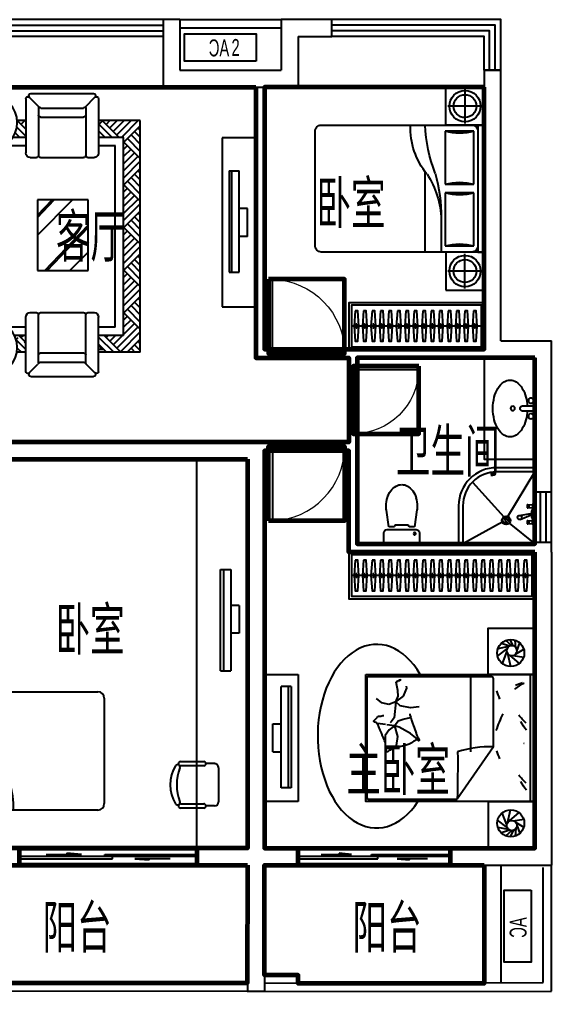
# Model space of a CAD drawing. Extents: x -458587 to -429487, y -640713 to -613098.
# Drawn here: x -435787 to -429487, y -625608 to -614113 of the extents above; entities that cross this region are included whole.
import ezdxf

# ---------------------------------------------------------------- set-up
doc = ezdxf.new("R2010")
doc.units = 0
doc.header["$LTSCALE"] = 1000
doc.header["$MEASUREMENT"] = 0
doc.layers.get('0').update_dxf_attribs({"linetype": 'CONTINUOUS'})
for name, color, linetype in [('Elec(电器)', 5, 'CONTINUOUS'), ('FURNITURE', 55, 'CONTINUOUS'), ('LINE', 21, 'CONTINUOUS'), ('LVTRY', 8, 'CONTINUOUS'), ('Lvtry(厨卫)', 151, 'CONTINUOUS'), ('R_NAME', 255, 'CONTINUOUS'), ('WALL', 2, 'CONTINUOUS'), ('WINDOW', 3, 'CONTINUOUS'), ('百叶', 24, 'CONTINUOUS'), ('阳台栏杆SHUTTER', 165, 'CONTINUOUS')]:
    doc.layers.add(name, color=color, linetype=linetype)
for name, color, linetype, lineweight in [('GT_卧室', 1, 'CONTINUOUS', 60), ('GT_卫生间', 5, 'CONTINUOUS', 60), ('GT_客厅', 2, 'CONTINUOUS', 60), ('GT_门', 245, 'CONTINUOUS', 60), ('GT_阳台', 6, 'CONTINUOUS', 60)]:
    doc.layers.add(name, color=color, linetype=linetype, lineweight=lineweight)
doc.styles.add('_ZBHZ', font='zbtxt.shx', dxfattribs={"width": 0.8, "bigfont": 'ZBHZ.shx'})
doc.styles.add('DIM_FONT', font='ROMAND.shx', dxfattribs={"width": 0.7})
doc.styles.add('HZ', font='', dxfattribs={"width": 0.8})
doc.styles.get("Standard").update_dxf_attribs({"font": 'GBENOR', "bigfont": 'GBCBIG'})
doc.styles.get('HZ').set_extended_font_data('FangSong_GB2312')

# ---------------------------------------------------------------- blocks, each defined once
blk = doc.blocks.new('座厕')
for p, q in [((128, 210), (0, 210)), ((0, 210), (0, -210)), ((168, -170), (168, 170)), ((400, 181), (202, 152)), ((202, 152), (202, 90)), ((202, 90), (220, 82)), ((220, 82), (220, -80)), ((220, -80), (202, -85)), ((202, -85), (202, -152)), ((0, -210), (128, -210)), ((202, -152), (398, -181))]:
    blk.add_line(p, q)
blk.add_circle((118, 154), 14.5)
for centre, radius, start, end in [((128, 170), 40, 360, 90), ((446, -168), 352, 90.2924, 97.7689), ((446, -168), 352, 73.6387, 90.2924), ((470, -85), 266, 54.4566, 73.6387), ((508, -33), 201, 30.1295, 54.4566), ((565, 1), 135, 0.2924, 30.1295), ((565, 1), 135, 330.4554, 0.2924), ((507, 33), 201, 306.1283, 330.4554), ((128, -170), 40, 270, 360), ((444, 168), 352, 262.5124, 270.2924), ((444, 168), 352, 270.2924, 286.9462), ((469, 85), 266, 286.9462, 306.1283)]:
    blk.add_arc(centre, radius, start, end)
blk = doc.blocks.new('A$C6F7D5545')
at = {"layer": 'Lvtry(厨卫)', "linetype": 'ByBlock'}
for p, q in [((-323, -316), (-850, 0)), ((-475, 0), (-225, 0)), ((-475, 0), (-475, -20)), ((-415, 0), (-415, -25)), ((-357, 0), (-357, -42)), ((-242, -302), (0, 0)), ((-475, -20), (-415, -20)), ((-465, -80), (-460, -25)), ((-465, -70), (-425, -70)), ((-465, -80), (-425, -80)), ((-465, -90), (-465, -80)), ((-465, -90), (-425, -90)), ((-460, -25), (-430, -25)), ((-425, -80), (-430, -25)), ((-425, -90), (-425, -80)), ((-335, -185), (-357, -44)), ((-342, 0), (-342, -42)), ((-287, -173), (-342, -42)), ((-285, 0), (-285, -25)), ((-285, -20), (-225, -20)), ((-275, -80), (-270, -25)), ((-275, -70), (-235, -70)), ((-275, -90), (-275, -80)), ((-275, -80), (-235, -80)), ((-275, -90), (-235, -90)), ((-240, -25), (-270, -25)), ((-235, -80), (-240, -25)), ((-235, -90), (-235, -80)), ((-225, 0), (-225, -20)), ((-270, -288), (-327, -344)), ((-250, -295), (-319, -365)), ((-236, -310), (-305, -379)), ((-228, -330), (-284, -387)), ((-729, -737), (-319, -365)), ((-257, -383), (0, -850))]:
    blk.add_line(p, q, dxfattribs=at)
blk.add_lwpolyline([(0, 0), (-900, 0), (-900, -450, 0.414214), (-450, -900), (0, -900)], format="xyb", close=True, dxfattribs=at)
blk.add_lwpolyline([(-850, 0), (-850, -450, 0.414214), (-450, -850), (0, -850)], format="xyb", dxfattribs=at)
for centre, radius in [((-350, -42), 7.5), ((-311, -178), 25)]:
    blk.add_circle(centre, radius, dxfattribs=at)
blk.add_arc((-350, 108), 148, 243.9845, 295.963, dxfattribs=at)
blk.add_ellipse((-277, -337), major_axis=(35.4, 35.4), ratio=1, start_param=1.570796326794896, end_param=7.853981633974482, dxfattribs=at)
blk = doc.blocks.new('A$C183C2413')
for p, q in [((119, 25.5), (25.5, 25.5)), ((25.5, -25.5), (119, -25.5))]:
    blk.add_line(p, q)
for centre, major_axis, start_param, end_param in [((389.8, 36.1), (0, 313.1), 1.026003, 1.324911), ((299.1, 91), (0, 207), 0.599587, 1.025986), ((242.2, 174.2), (0, 106.3), -0.000011, 0.599522), ((242.2, 174.2), (0, 106.3), -0.599508, 0.000026), ((185.4, 91), (0, 207), -1.025957, -0.599558), ((94.7, 36.1), (0, 313.1), -1.324835, -1.025927), ((36.6, 76.5), (0, 25.5), -7.45905022153e-05, 6.283110716677368), ((533.5, 0), (0, 461.3), 1.324886, 1.51553), ((-49, 0), (0, 461.3), -1.570792, -1.324836), ((25.5, 0), (18, 18), 0.785398, 3.926991), ((119, 0), (18, 18), 3.926991, 7.068583), ((216.7, 0), (0, 21.2), -0.00011, 6.283075), ((36.6, -76.5), (0, 25.5), -7.45905022153e-05, 6.283110716677368), ((533.5, 0), (0, 461.3), 1.62611, 1.816754), ((-49, 0), (0, 461.3), 4.466408, 4.712364), ((389.8, -36.1), (0, 313.1), 1.816764, 2.115672), ((94.7, -36.1), (0, 313.1), 4.167518, 4.466426), ((299.1, -91), (0, 207), 2.115673, 2.542072), ((242.2, -174.2), (0, 106.3), 2.542079, 3.141612), ((242.2, -174.2), (0, 106.3), 3.141588, 3.741121), ((185.4, -91), (0, 207), 3.741184, 4.167583)]:
    blk.add_ellipse(centre, major_axis=major_axis, ratio=1, start_param=start_param, end_param=end_param)
blk = doc.blocks.new('A$C798D17D8')
for p, q in [((212, 2329), (177, 2428)), ((222, 2370), (233, 2460)), ((255, 2393), (290, 2468)), ((274, 2396), (341, 2457)), ((295, 2391), (395, 2422)), ((229, 2294), (129, 2353)), ((323, 2305), (288, 2148)), ((308, 2383), (435, 2358)), ((325, 2360), (439, 2273)), ((331, 2328), (385, 2185)), ((256, 2278), (130, 2261)), ((297, 2281), (184, 2182)), ((52, 550), (52, 2050)), ((489, 1403), (916, 2022)), ((1968, 2022), (916, 2022)), ((1988, 596), (1988, 2002)), ((489, 1403), (489, 596)), ((761, 596), (761, 1465)), ((1626, 1284), (1640, 1387)), ((1640, 1387), (1660, 1423)), ((1368, 1328), (1472, 1248)), ((1658, 1155), (1626, 1284)), ((1721, 1205), (1769, 1270)), ((1769, 1270), (1769, 1363)), ((1472, 1248), (1603, 1173)), ((1603, 1173), (1658, 1155)), ((1658, 1155), (1617, 1098)), ((1658, 1155), (1721, 1205)), ((1658, 1155), (1752, 1144)), ((1559, 1078), (1470, 1059)), ((1617, 1098), (1559, 1078)), ((1645, 874), (1664, 1060)), ((1664, 1060), (1700, 1110)), ((1700, 1110), (1709, 1122)), ((1767, 1142), (1861, 1130)), ((1368, 931), (1471, 945)), ((1471, 945), (1593, 919)), ((1552, 805), (1514, 711)), ((1645, 874), (1552, 805)), ((1593, 919), (1645, 874)), ((1645, 874), (1618, 807)), ((1618, 807), (1621, 738)), ((1645, 874), (1728, 905)), ((1728, 905), (1810, 885)), ((1810, 885), (1873, 831)), ((1514, 711), (1518, 687)), ((1621, 738), (1638, 640)), ((509, 576), (1968, 576)), ((1638, 640), (1645, 637)), ((297, 321), (184, 420)), ((323, 297), (288, 455)), ((331, 274), (385, 418)), ((229, 309), (129, 250)), ((256, 325), (130, 342)), ((212, 274), (177, 175)), ((222, 232), (233, 143)), ((308, 219), (435, 245)), ((325, 242), (439, 330)), ((255, 209), (290, 135)), ((274, 207), (341, 146)), ((295, 212), (395, 181))]:
    blk.add_line(p, q)
at = {"elevation": 0}
for points in [[(0, 2603), (0, 2053), (550, 2053), (550, 2603)], [(2000, 550), (0, 550), (0, 2050), (2000, 2050)]]:
    blk.add_lwpolyline(points, close=True, dxfattribs=at)
for points in [[(912, 1464, -0.007867), (916, 2022)], [(95, 1916, -0.088153), (162, 1815)], [(101, 1834, -0.027842), (189, 1738)], [(454, 1451, -0.009729), (416, 1548)], [(489, 1403, 0.085272), (912, 1464)], [(127, 1360, 0.263368), (126, 1360)], [(95, 1207, -0.088153), (162, 1105)], [(455, 1211, -0.016108), (375, 1013)], [(101, 1125, -0.027842), (189, 1028)], [(454, 741, -0.009729), (416, 839)], [(127, 651, 0.077379), (238, 726)], [(127, 651, 0.263368), (126, 651)], [(143, 649, 0.05369), (228, 679)]]:
    blk.add_lwpolyline(points, format="xyb")
blk.add_lwpolyline([(1480, 1014, 0.025626), (1478, 1026, 0.0108), (1436, 1155, 0.00456), (1405, 1242, 0.01125), (1391, 1277, 0.069394), (1380, 1296, -0.079756), (1371, 1313, -0.106399), (1368, 1328, -0.328642), (1372, 1332, -0.299547), (1378, 1329, 0.189917), (1387, 1324, 0.033518), (1397, 1323, 0.075627), (1402, 1323, 0.053489), (1410, 1326, 0.017838), (1432, 1338, 0.038394), (1456, 1355, -0.059529), (1472, 1366, -0.035943), (1498, 1376, -0.011245), (1585, 1402, -0.006203), (1624, 1412, 0.010783), (1647, 1418, 0.019485), (1660, 1423, 0.005062), (1710, 1442, 0.101392), (1736, 1459, -0.223768), (1749, 1464, -0.25558), (1754, 1461, -0.081563), (1759, 1445, -0.071805), (1759, 1428, 0.069985), (1759, 1411, 0.03546), (1772, 1351, 0.029432), (1797, 1282, 0.001554), (1811, 1249, -0.00152), (1826, 1215, -0.004735), (1840, 1179, 0.00382), (1859, 1136, 0.296001), (1891, 1114, -0.649774), (1900, 1092, -0.02319), (1895, 1088, 0.0288), (1892, 1084, 0.005727), (1886, 1077, -0.004358), (1878, 1069, -0.027528), (1861, 1052, -0.046214), (1850, 1043, -0.194121), (1833, 1040, 0.133719), (1809, 1039, 0.005779), (1787, 1032, 0.008882)], format="xyb", dxfattribs=at)
blk.add_lwpolyline([(1583, 608, -0.101392), (1632, 632, -0.005062)], format="xyb", close=True)
blk.add_lwpolyline([(0, 0), (0, 550), (550, 550), (550, 0)], close=True)
for centre, radius in [((283, 2308, 0), 160), ((271, 2336, 0), 60), ((283, 295, 0), 160), ((271, 267, 0), 60)]:
    blk.add_circle(centre, radius)
for centre, start, end in [((1968, 2002), 0, 90), ((509, 596), 180, 270), ((741, 596), 270, 0), ((1968, 596), 270, 0)]:
    blk.add_arc(centre, 20, start, end)
blk.add_ellipse((1872, 1278), major_axis=(0, -1086), ratio=0.642246, start_param=-0.835524, end_param=3.921507)
at = {"text_generation_flag": 4, "width": 0.8, "flags": 9}
for tag in ['YSIZE', 'XSIZE']:
    blk.add_attdef(tag, (283, 2308, 0), '', height=0.5, rotation=0, dxfattribs=at)
at = {"style": 'DIM_FONT', "text_generation_flag": 4, "width": 0.8, "flags": 9}
for tag in ['YSIZE', 'XSIZE']:
    blk.add_attdef(tag, (0, 550), '', height=0.5, rotation=90, dxfattribs=at)
at = {"oblique": 360, "width": 0.8, "flags": 9}
for tag in ['YSIZE', 'XSIZE']:
    blk.add_attdef(tag, (283, 294, 0), '', height=0.5, rotation=0, dxfattribs=at)
blk = doc.blocks.new('retrertu')
at = {"layer": 'FURNITURE'}
for p, q in [((400, 1500), (0, 1500)), ((0, 1500), (0, 0)), ((400, 0), (400, 1500)), ((116, 160), (116, 1360)), ((0, 0), (400, 0))]:
    blk.add_line(p, q, dxfattribs=at)
at = {"layer": 'FURNITURE', "ltscale": 30}
for p, q in [((82, 1360), (202, 1360)), ((82, 1360), (82, 160)), ((202, 160), (202, 1360)), ((300, 915), (202, 915)), ((300, 585), (300, 915)), ((300, 585), (202, 585)), ((82, 160), (202, 160))]:
    blk.add_line(p, q, dxfattribs=at)
blk = doc.blocks.new('354654765')
at = {"layer": 'FURNITURE'}
for p, q in [((-1200, -450), (-1200, 0)), ((-1200, 0), (-750, 0)), ((750, 0), (-750, 0)), ((-750, -72), (-750, 0)), ((-750, 0), (-750, -450)), ((750, -72), (750, 0)), ((750, 0), (750, -450)), ((750, -72), (750, 0)), ((1200, 0), (750, 0)), ((750, 0), (750, -450)), ((1200, -450), (1200, 0)), ((-975, -20), (-975, -430)), ((750, -72), (-750, -72)), ((975, -20), (975, -430)), ((-1180, -225), (-770, -225)), ((-750, -145), (-750, -1928)), ((-678, -120), (-51, -120)), ((-678, -458), (-678, -120)), ((-51, -120), (-51, -458)), ((51, -120), (678, -120)), ((51, -458), (51, -120)), ((678, -120), (678, -458)), ((750, -1928), (750, -145)), ((1180, -225), (770, -225)), ((-750, -450), (-1200, -450)), ((-51, -458), (-678, -458)), ((678, -458), (51, -458)), ((750, -450), (1200, -450)), ((-352, -506), (-750, -506)), ((196, -699), (-750, -699)), ((-678, -2000), (678, -2000))]:
    blk.add_line(p, q, dxfattribs=at)
for centre, radius, start, end in [((-975, -225), 185, 270.2522, 270), ((-975, -225), 135, 270.3469, 270), ((-678, -145), 72.3, 90, 180), ((678, -145), 72.3, 0, 90), ((975, -225), 185, 270, 269.7478), ((975, -225), 135, 270, 269.6531), ((-1256, -289), 602, 343.7398, 16.2602), ((527, -289), 602, 163.7398, 196.2602), ((-527, -289), 602, 343.7398, 16.2602), ((1256, -289), 602, 163.7398, 196.2602), ((-406, -1574), 1069, 57.2925, 87.771), ((-330, -2367), 1861, 73.9608, 90.6772), ((714, -18), 852, 230.4539, 272.4327), ((831, 1073), 1773, 248.5931, 267.384), ((-678, -1928), 72.3, 180, 270), ((678, -1928), 72.3, 270, 0)]:
    blk.add_arc(centre, radius, start, end, dxfattribs=at)
blk = doc.blocks.new('*U44')
blk.add_line((-970, -275), (1169, -275))
for points in [[(-1000, 0), (1199, 0), (1199, -550), (-1000, -550)], [(-970, -30), (1169, -30), (1169, -520), (-970, -520)], [(-874, -95), (-862, -275), (-874, -455), (-906, -455), (-918, -275), (-906, -95)], [(-774, -95), (-762, -275), (-774, -455), (-806, -455), (-818, -275), (-806, -95)], [(-674, -95), (-662, -275), (-674, -455), (-706, -455), (-718, -275), (-706, -95)], [(-574, -95), (-562, -275), (-574, -455), (-606, -455), (-618, -275), (-606, -95)], [(-474, -95), (-462, -275), (-474, -455), (-506, -455), (-518, -275), (-506, -95)], [(-374, -95), (-362, -275), (-374, -455), (-406, -455), (-418, -275), (-406, -95)], [(-274, -95), (-262, -275), (-274, -455), (-306, -455), (-318, -275), (-306, -95)], [(-174, -95), (-162, -275), (-174, -455), (-206, -455), (-218, -275), (-206, -95)], [(-74, -95), (-62, -275), (-74, -455), (-106, -455), (-118, -275), (-106, -95)], [(26, -95), (38, -275), (26, -455), (-6, -455), (-18, -275), (-6, -95)], [(126, -95), (138, -275), (126, -455), (94, -455), (82, -275), (94, -95)], [(226, -95), (238, -275), (226, -455), (194, -455), (182, -275), (194, -95)], [(326, -95), (338, -275), (326, -455), (294, -455), (282, -275), (294, -95)], [(426, -95), (438, -275), (426, -455), (394, -455), (382, -275), (394, -95)], [(526, -95), (538, -275), (526, -455), (494, -455), (482, -275), (494, -95)], [(626, -95), (638, -275), (626, -455), (594, -455), (582, -275), (594, -95)], [(726, -95), (738, -275), (726, -455), (694, -455), (682, -275), (694, -95)], [(826, -95), (838, -275), (826, -455), (794, -455), (782, -275), (794, -95)], [(926, -95), (938, -275), (926, -455), (894, -455), (882, -275), (894, -95)], [(1026, -95), (1038, -275), (1026, -455), (994, -455), (982, -275), (994, -95)], [(1126, -95), (1138, -275), (1126, -455), (1094, -455), (1082, -275), (1094, -95)]]:
    blk.add_lwpolyline(points, close=True)
at = {"ltscale": 15}
for points in [[(-894, -255), (-886, -255), (-886, -295), (-894, -295)], [(-794, -255), (-786, -255), (-786, -295), (-794, -295)], [(-694, -255), (-686, -255), (-686, -295), (-694, -295)], [(-594, -255), (-586, -255), (-586, -295), (-594, -295)], [(-494, -255), (-486, -255), (-486, -295), (-494, -295)], [(-394, -255), (-386, -255), (-386, -295), (-394, -295)], [(-294, -255), (-286, -255), (-286, -295), (-294, -295)], [(-194, -255), (-186, -255), (-186, -295), (-194, -295)], [(-94, -255), (-86, -255), (-86, -295), (-94, -295)], [(6, -255), (14, -255), (14, -295), (6, -295)], [(106, -255), (114, -255), (114, -295), (106, -295)], [(206, -255), (214, -255), (214, -295), (206, -295)], [(306, -255), (314, -255), (314, -295), (306, -295)], [(406, -255), (414, -255), (414, -295), (406, -295)], [(506, -255), (514, -255), (514, -295), (506, -295)], [(606, -255), (614, -255), (614, -295), (606, -295)], [(706, -255), (714, -255), (714, -295), (706, -295)], [(806, -255), (814, -255), (814, -295), (806, -295)], [(906, -255), (914, -255), (914, -295), (906, -295)], [(1006, -255), (1014, -255), (1014, -295), (1006, -295)], [(1106, -255), (1114, -255), (1114, -295), (1106, -295)]]:
    blk.add_lwpolyline(points, close=True, dxfattribs=at)
blk = doc.blocks.new('*U45')
blk.add_line((-970, -275), (570, -275))
for points in [[(-1000, 0), (600, 0), (600, -550), (-1000, -550)], [(-970, -30), (570, -30), (570, -520), (-970, -520)], [(-874, -95), (-862, -275), (-874, -455), (-906, -455), (-918, -275), (-906, -95)], [(-774, -95), (-762, -275), (-774, -455), (-806, -455), (-818, -275), (-806, -95)], [(-674, -95), (-662, -275), (-674, -455), (-706, -455), (-718, -275), (-706, -95)], [(-574, -95), (-562, -275), (-574, -455), (-606, -455), (-618, -275), (-606, -95)], [(-474, -95), (-462, -275), (-474, -455), (-506, -455), (-518, -275), (-506, -95)], [(-374, -95), (-362, -275), (-374, -455), (-406, -455), (-418, -275), (-406, -95)], [(-274, -95), (-262, -275), (-274, -455), (-306, -455), (-318, -275), (-306, -95)], [(-174, -95), (-162, -275), (-174, -455), (-206, -455), (-218, -275), (-206, -95)], [(-74, -95), (-62, -275), (-74, -455), (-106, -455), (-118, -275), (-106, -95)], [(26, -95), (38, -275), (26, -455), (-6, -455), (-18, -275), (-6, -95)], [(126, -95), (138, -275), (126, -455), (94, -455), (82, -275), (94, -95)], [(226, -95), (238, -275), (226, -455), (194, -455), (182, -275), (194, -95)], [(326, -95), (338, -275), (326, -455), (294, -455), (282, -275), (294, -95)], [(426, -95), (438, -275), (426, -455), (394, -455), (382, -275), (394, -95)], [(526, -95), (538, -275), (526, -455), (494, -455), (482, -275), (494, -95)]]:
    blk.add_lwpolyline(points, close=True)
at = {"ltscale": 15}
for points in [[(-894, -255), (-886, -255), (-886, -295), (-894, -295)], [(-794, -255), (-786, -255), (-786, -295), (-794, -295)], [(-694, -255), (-686, -255), (-686, -295), (-694, -295)], [(-594, -255), (-586, -255), (-586, -295), (-594, -295)], [(-494, -255), (-486, -255), (-486, -295), (-494, -295)], [(-394, -255), (-386, -255), (-386, -295), (-394, -295)], [(-294, -255), (-286, -255), (-286, -295), (-294, -295)], [(-194, -255), (-186, -255), (-186, -295), (-194, -295)], [(-94, -255), (-86, -255), (-86, -295), (-94, -295)], [(6, -255), (14, -255), (14, -295), (6, -295)], [(106, -255), (114, -255), (114, -295), (106, -295)], [(206, -255), (214, -255), (214, -295), (206, -295)], [(306, -255), (314, -255), (314, -295), (306, -295)], [(406, -255), (414, -255), (414, -295), (406, -295)], [(506, -255), (514, -255), (514, -295), (506, -295)]]:
    blk.add_lwpolyline(points, close=True, dxfattribs=at)
blk = doc.blocks.new('电视2')
for p, q in [((0, -400), (0, 0)), ((0, 0), (2000, 0)), ((2000, 0), (2000, -400)), ((1590, -116), (390, -116)), ((2000, -400), (0, -400))]:
    blk.add_line(p, q)
at = {"ltscale": 30}
for p, q in [((390, -82), (390, -202)), ((390, -82), (1590, -82)), ((1590, -82), (1590, -202)), ((1590, -202), (390, -202)), ((835, -300), (835, -202)), ((1165, -300), (1165, -202)), ((1165, -300), (835, -300))]:
    blk.add_line(p, q, dxfattribs=at)
blk = doc.blocks.new('65478678-')
at = {"layer": 'FURNITURE'}
for p, q in [((0, -90), (90, 0)), ((0, -6), (6, 0)), ((0, -209), (0, 0)), ((0, 0), (2740, 0)), ((166, 0), (198, -32)), ((198, -262), (198, 0)), ((297, -367), (297, 0)), ((1048, 0), (465, 0)), ((1608, 0), (1098, 0)), ((2241, 0), (1659, 0)), ((2442, -943), (2442, 0)), ((2541, -71), (2612, 0)), ((2541, -242), (2541, 0)), ((2688, 0), (2740, -51)), ((2740, -214), (2740, 0)), ((0, -174), (170, -4)), ((48, -210), (198, -60)), ((404, -61), (404, -701)), ((404, -61), (404, -65)), ((447, -43), (567, -162)), ((1073, -25), (1073, -344)), ((1634, -25), (1634, -730)), ((2259, -43), (2157, -145)), ((2302, -61), (2302, -701)), ((2541, -155), (2692, -4)), ((2541, -239), (2734, -46)), ((119, -223), (198, -144)), ((128, -214), (148, -234)), ((170, -172), (198, -201)), ((556, -162), (556, -730)), ((1048, -170), (584, -170)), ((1073, -195), (1073, -262)), ((1608, -170), (1098, -170)), ((1634, -182), (1634, -257)), ((2122, -170), (1659, -170)), ((2150, -162), (2150, -730)), ((2541, -185), (2582, -225)), ((2579, -214), (2558, -234)), ((2649, -210), (2740, -120)), ((2732, -212), (2740, -204)), ((19, -752), (19, -292)), ((556, -306), (556, -755)), ((763, -278), (581, -278)), ((1048, -278), (917, -278)), ((1608, -278), (1098, -278)), ((2125, -278), (1659, -278)), ((2687, -752), (2687, -292)), ((272, -522), (-234, -522)), ((2435, -522), (2940, -522)), ((297, -951), (297, -684)), ((1073, -591), (1073, -730)), ((198, -951), (198, -790)), ((531, -755), (458, -755)), ((1048, -755), (581, -755)), ((1608, -755), (1098, -755)), ((2125, -755), (1659, -755)), ((2248, -755), (2175, -755)), ((0, -951), (0, -842)), ((0, -843), (2, -845)), ((0, -847), (2, -845)), ((0, -931), (44, -887)), ((2, -845), (5, -842)), ((2, -845), (100, -943)), ((78, -838), (184, -943)), ((144, -819), (198, -873)), ((2541, -943), (2541, -809)), ((2541, -828), (2554, -815)), ((2541, -862), (2622, -943)), ((2541, -912), (2566, -887)), ((2568, -851), (2590, -829)), ((2592, -829), (2706, -943)), ((2690, -843), (2740, -892)), ((2705, -845), (2702, -842)), ((2706, -843), (2705, -845)), ((2706, -847), (2705, -845)), ((2740, -943), (2740, -838)), ((-319, -1004), (-319, -1746)), ((-276, -986), (-174, -1088)), ((-258, -943), (382, -943)), ((72, -943), (86, -929)), ((436, -997), (436, -1070)), ((2270, -997), (2270, -1070)), ((2965, -943), (2324, -943)), ((2635, -943), (2621, -929)), ((2982, -986), (2881, -1088)), ((3025, -1004), (3025, -1746)), ((-157, -1095), (411, -1095)), ((-149, -1123), (-149, -1626)), ((-42, -1120), (-42, -1629)), ((436, -1120), (436, -1629)), ((935, -1081), (1772, -1081)), ((1353, -1081), (935, -1499)), ((935, -1683), (935, -1081)), ((1146, -1081), (935, -1282)), ((1117, -1081), (935, -1255)), ((1772, -1081), (1772, -1683)), ((2270, -1120), (2270, -1629)), ((2863, -1095), (2296, -1095)), ((2748, -1120), (2748, -1629)), ((2856, -1123), (2856, -1626)), ((1772, -1170), (1237, -1683)), ((1772, -1198), (1265, -1683)), ((1772, -1466), (1557, -1683)), ((-276, -1763), (-157, -1644)), ((-157, -1654), (411, -1654)), ((-157, -1654), (411, -1654)), ((-13, -1654), (436, -1654)), ((436, -1679), (436, -1752)), ((1772, -1683), (935, -1683)), ((2720, -1654), (2270, -1654)), ((2270, -1679), (2270, -1752)), ((2863, -1654), (2296, -1654)), ((2863, -1654), (2296, -1654)), ((2982, -1763), (2863, -1644)), ((-258, -1806), (382, -1806)), ((0, -1862), (0, -1806)), ((2, -1854), (49, -1806)), ((44, -1812), (198, -1966)), ((122, -1806), (198, -1882)), ((198, -2104), (198, -1806)), ((297, -2005), (297, -1806)), ((2965, -1806), (2324, -1806)), ((2442, -2003), (2442, -1806)), ((2541, -2102), (2541, -1806)), ((2561, -1806), (2740, -1985)), ((2645, -1806), (2740, -1901)), ((2705, -1854), (2657, -1806)), ((2706, -1868), (2706, -1806)), ((2740, -2300), (2740, -1806)), ((0, -1852), (2, -1854)), ((0, -1856), (2, -1854)), ((0, -2300), (0, -1862)), ((0, -1940), (44, -1896)), ((0, -2024), (86, -1938)), ((2, -1854), (198, -2050)), ((2541, -1871), (2740, -2069)), ((2541, -1921), (2566, -1896)), ((2541, -2005), (2608, -1938)), ((2706, -1852), (2705, -1854)), ((2706, -1856), (2705, -1854)), ((0, -2108), (128, -1980)), ((0, -2192), (170, -2022)), ((2442, -2003), (297, -2003)), ((2440, -2274), (2692, -2022)), ((2498, -2300), (2734, -2064)), ((2541, -2089), (2650, -1980)), ((0, -2276), (198, -2078)), ((60, -2300), (254, -2106)), ((2541, -2102), (198, -2102)), ((212, -2148), (364, -2300)), ((250, -2102), (254, -2106)), ((254, -2106), (258, -2102)), ((254, -2106), (448, -2300)), ((296, -2148), (342, -2102)), ((338, -2190), (426, -2102)), ((380, -2232), (511, -2102)), ((422, -2274), (595, -2102)), ((481, -2300), (679, -2102)), ((565, -2300), (758, -2106)), ((716, -2148), (868, -2300)), ((754, -2102), (758, -2106)), ((758, -2106), (763, -2102)), ((758, -2106), (952, -2300)), ((800, -2148), (847, -2102)), ((842, -2190), (931, -2102)), ((885, -2232), (1015, -2102)), ((927, -2274), (1099, -2102)), ((985, -2300), (1183, -2102)), ((1069, -2300), (1263, -2106)), ((1221, -2148), (1373, -2300)), ((1258, -2102), (1263, -2106)), ((1263, -2106), (1267, -2102)), ((1263, -2106), (1457, -2300)), ((1305, -2148), (1351, -2102)), ((1347, -2190), (1435, -2102)), ((1389, -2232), (1520, -2102)), ((1431, -2274), (1604, -2102)), ((1490, -2300), (1688, -2102)), ((1574, -2300), (1767, -2106)), ((1725, -2148), (1877, -2300)), ((1763, -2102), (1767, -2106)), ((1767, -2106), (1772, -2102)), ((1767, -2106), (1961, -2300)), ((1809, -2148), (1856, -2102)), ((1851, -2190), (1940, -2102)), ((1893, -2232), (2024, -2102)), ((1936, -2274), (2108, -2102)), ((1994, -2300), (2192, -2102)), ((2078, -2300), (2272, -2106)), ((2230, -2148), (2382, -2300)), ((2267, -2102), (2272, -2106)), ((2272, -2106), (2276, -2102)), ((2272, -2106), (2466, -2300)), ((2314, -2148), (2360, -2102)), ((2356, -2190), (2444, -2102)), ((2398, -2232), (2528, -2102)), ((2583, -2300), (2740, -2143)), ((2734, -2148), (2740, -2153)), ((86, -2274), (111, -2300)), ((128, -2232), (195, -2300)), ((170, -2190), (280, -2300)), ((590, -2274), (616, -2300)), ((632, -2232), (700, -2300)), ((674, -2190), (784, -2300)), ((1095, -2274), (1120, -2300)), ((1137, -2232), (1204, -2300)), ((1179, -2190), (1288, -2300)), ((1599, -2274), (1625, -2300)), ((1641, -2232), (1709, -2300)), ((1683, -2190), (1793, -2300)), ((2104, -2274), (2129, -2300)), ((2146, -2232), (2213, -2300)), ((2188, -2190), (2297, -2300)), ((2608, -2274), (2634, -2300)), ((2650, -2232), (2718, -2300)), ((2692, -2190), (2740, -2237)), ((2740, -2300), (0, -2300))]:
    blk.add_line(p, q, dxfattribs=at)
for centre, radius in [((23, -526), 317), ((2684, -526), 317), ((19, -518), 176), ((2687, -518), 176), ((19, -518), 161), ((19, -522), 74.9), ((2687, -518), 161), ((2687, -522), 74.9)]:
    blk.add_circle(centre, radius, dxfattribs=at)
for centre, radius, start, end in [((465, -25), 25.2, 90, 225), ((1048, -25), 25.2, 0, 90), ((1098, -25), 25.2, 90, 180), ((1608, -25), 25.2, 0, 90), ((1659, -25), 25.2, 90, 180), ((2241, -25), 25.2, 315, 90), ((429, -61), 25.2, 45, 180), ((2277, -61), 25.2, 0, 135), ((531, -162), 25.2, 0, 45), ((584, -145), 25.2, 225, 270), ((584, -145), 25.2, 225, 270), ((1048, -145), 25.2, 270, 0), ((1098, -145), 25.2, 180, 270), ((1608, -145), 25.2, 270, 0), ((1659, -145), 25.2, 180, 270), ((2122, -145), 25.2, 270, 315), ((2175, -162), 25.2, 135, 180), ((581, -252), 25.2, 180, 270), ((893, -432), 202, 107.5996, 169.2984), ((756, -533), 302, 28.3291, 76.3199), ((1032, -367), 89, 117.338, 141.7635), ((780, -680), 445, 26.9689, 61.7217), ((1048, -252), 25.2, 270, 0), ((1098, -252), 25.2, 180, 270), ((1608, -252), 25.2, 270, 0), ((1659, -252), 25.2, 180, 270), ((2125, -252), 25.2, 270, 0), ((966, -271), 298, 204.3984, 248.8225), ((757, -280), 287, 290.7806, 337.6111), ((1166, -362), 315, 213.3991, 239.1855), ((796, -220), 462, 296.7413, 325.384), ((458, -701), 53.9, 180, 270), ((531, -730), 25.2, 270, 0), ((581, -730), 25.2, 180, 270), ((1048, -730), 25.2, 270, 0), ((1098, -730), 25.2, 180, 270), ((1608, -730), 25.2, 270, 0), ((1659, -730), 25.2, 180, 270), ((2125, -730), 25.2, 270, 0), ((2175, -730), 25.2, 180, 270), ((2196, -730), 25.2, 270, 0), ((2246, -730), 25.2, 180, 270), ((2248, -701), 53.9, 270, 0), ((-294, -1004), 25.2, 45, 180), ((-258, -968), 25.2, 90, 225), ((382, -997), 53.9, 0, 90), ((2324, -997), 53.9, 90, 180), ((2965, -968), 25.2, 315, 90), ((3000, -1004), 25.2, 360, 135), ((-157, -1070), 25.2, 225, 270), ((-175, -1123), 25.2, 0, 45), ((-67, -1120), 25.2, 0, 90), ((411, -1070), 25.2, 270, 0), ((411, -1120), 25.2, 0, 90), ((2296, -1070), 25.2, 180, 270), ((2296, -1120), 25.2, 90, 180), ((2773, -1120), 25.2, 90, 180), ((2881, -1123), 25.2, 135, 180), ((2863, -1070), 25.2, 270, 315), ((-157, -1679), 25.2, 90, 135), ((-175, -1626), 25.2, 315, 0), ((-175, -1626), 25.2, 315, 0), ((-67, -1629), 25.2, 270, 0), ((411, -1629), 25.2, 270, 0), ((411, -1679), 25.2, 0, 90), ((2296, -1629), 25.2, 180, 270), ((2296, -1679), 25.2, 90, 180), ((2773, -1629), 25.2, 180, 270), ((2881, -1626), 25.2, 180, 225), ((2881, -1626), 25.2, 180, 225), ((2863, -1679), 25.2, 45, 90), ((-294, -1746), 25.2, 180, 315), ((-258, -1781), 25.2, 135, 270), ((382, -1752), 53.9, 270, 0), ((2324, -1752), 53.9, 180, 270), ((2965, -1781), 25.2, 270, 45), ((3000, -1746), 25.2, 225, 360)]:
    blk.add_arc(centre, radius, start, end, dxfattribs=at)
blk = doc.blocks.new('jdghk')
at = {"layer": 'FURNITURE', "ltscale": 30}
for p, q in [((386565, 8773), (386685, 8773)), ((386565, 7573), (386565, 8773)), ((386685, 8773), (386685, 7573)), ((386783, 8348), (386685, 8348)), ((386783, 8348), (386783, 8018)), ((386783, 8018), (386685, 8018)), ((386565, 7573), (386685, 7573))]:
    blk.add_line(p, q, dxfattribs=at)
at = {"layer": 'FURNITURE'}
blk.add_line((386599, 8773), (386599, 7573), dxfattribs=at)
blk = doc.blocks.new('空调室外机2')
at = {"ltscale": 0.5}
blk.add_lwpolyline([(0, 0), (850, 0), (850, 320), (0, 320)], close=True, dxfattribs=at)
at = {"ltscale": 0.5, "style": '_ZBHZ', "width": 0.65}
blk.add_text('AC', height=200, dxfattribs=at).set_placement((319, 55))
blk = doc.blocks.new('$TCHSYS$WIN2D')
for p, q in [((-0.5, 0.5), (0.5, 0.5)), ((0.5, 0.1667), (-0.5, 0.1667)), ((0.5, -0.1667), (-0.5, -0.1667)), ((-0.5, -0.5), (0.5, -0.5))]:
    blk.add_line(p, q)
blk = doc.blocks.new('$DorLib2D$00000001')
for p, q in [((0.45, 0.975), (0.5, 0.975)), ((0.45, 0), (0.45, 0.975)), ((0.5, 0), (0.5, 0.975)), ((0.5, 0), (0.45, 0))]:
    blk.add_line(p, q)
at = {"lineweight": 13}
blk.add_arc((0.475, 0), 0.975, 91.4693, 180, dxfattribs=at)
blk = doc.blocks.new('$DorLib2D$00000131')
at = {"color": 0, "linetype": 'Continuous'}
for p, q in [((0.15, 0.125), (0.2319, 0.1973)), ((0.2319, 0.1973), (0.2319, 0.125)), ((-0.5, 0.125), (-0.5, 0)), ((0.0192, 0.125), (-0.5, 0.125)), ((0.0192, 0), (0.0192, 0.125)), ((0.35, 0.125), (0.15, 0.125)), ((-0.5, 0), (0.0192, 0)), ((-0.024, 0), (0.5, 0)), ((-0.024, -0.125), (-0.024, 0)), ((0.5, 0), (0.5, -0.125)), ((-0.35, -0.125), (-0.15, -0.125)), ((-0.2319, -0.1973), (-0.2319, -0.125)), ((-0.15, -0.125), (-0.2319, -0.1973)), ((0.5, -0.125), (-0.024, -0.125))]:
    blk.add_line(p, q, dxfattribs=at)
blk = doc.blocks.new('$plan$00000312')
at = {"color": 0, "linetype": 'ByBlock'}
for p, q in [((-1923, 1400), (-154, 1400)), ((-77, 1400), (-77, 0)), ((-77, 1400), (0, 1400)), ((0, 1400), (0, 0)), ((-2000, 77), (-2000, 1323)), ((-487, 1323), (-487, 733)), ((-128, 1323), (-487, 1323)), ((-128, 733), (-128, 1323)), ((-744, 810), (-744, 0)), ((-487, 733), (-128, 733)), ((-487, 667), (-487, 77)), ((-128, 667), (-487, 667)), ((-128, 77), (-128, 667)), ((-539, 314), (-539, 0)), ((-154, 0), (-1923, 0)), ((-487, 77), (-128, 77)), ((-77, 0), (0, 0))]:
    blk.add_line(p, q, dxfattribs=at)
for centre, radius, start, end in [((-1923, 1323), 76.9, 90, 180), ((-19, 1362), 906, 177.5673, 219.5461), ((3222, 1764), 3971, 185.2585, 197.3483), ((-154, 1323), 76.9, 0, 90), ((-308, 1939), 641, 253.7398, 286.2602), ((-1530, 214), 992, 2.4493, 35.0961), ((-308, 118), 641, 73.7398, 106.2602), ((-1770, 314), 1231, 359.9814, 12.4667), ((-308, 1282), 641, 253.7398, 286.2602), ((-1923, 77), 76.9, 180, 270), ((-308, -539), 641, 73.7398, 106.2602), ((-154, 77), 76.9, 270, 0)]:
    blk.add_arc(centre, radius, start, end, dxfattribs=at)
blk = doc.blocks.new('$plan$00001585')
for p, q in [((-275, -398), (-275, -123)), ((-225, -123), (-225, -398)), ((225, -398), (225, -123)), ((275, -123), (275, -398)), ((-250, -523), (-250, -423)), ((250, -523), (250, -423)), ((200, -573), (-200, -573))]:
    blk.add_line(p, q)
for centre, radius, start, end in [((-250, -123), 25, 0, 180), ((-210, -88), 28.1, 121.8908, 291.2393), ((0, -426), 426, 58.1092, 121.8908), ((0, -629), 552, 68.7607, 111.2393), ((210, -88), 28.1, 248.7607, 58.1092), ((250, -123), 25, 0, 180), ((-250, -398), 25, 180, 0), ((250, -398), 25, 180, 0), ((-200, -523), 50, 180, 270), ((200, -523), 50, 270, 0)]:
    blk.add_arc(centre, radius, start, end)

msp = doc.modelspace()

# ---------------------------------------------------------------- linework, layer by layer
at = {"layer": 'FURNITURE'}
for p, q in [((-433687, -623913), (-433687, -619313)), ((-433087, -622512), (-433087, -622062))]:
    msp.add_line(p, q, dxfattribs=at)
at = {"layer": 'GT_卧室'}
for points in [[(-430287, -614913), (-432887, -614913), (-432887, -618013), (-430287, -618013), (-430287, -614913)], [(-429687, -620413), (-431886, -620413), (-431886, -619213), (-432887, -619213), (-432887, -623913), (-429687, -623913), (-429687, -620413)], [(-433087, -619313), (-433087, -623913), (-436782, -623913), (-436784, -620513), (-437687, -620513), (-437687, -621713), (-438687, -621713), (-438687, -620513), (-440387, -620513), (-440387, -619313), (-433087, -619313)]]:
    msp.add_lwpolyline(points, dxfattribs=at)
at = {"layer": 'GT_卫生间'}
msp.add_lwpolyline([(-429687, -618113), (-431787, -618113), (-431787, -620313), (-429687, -620313), (-429687, -618113)], dxfattribs=at)
at = {"layer": 'GT_客厅'}
msp.add_lwpolyline([(-432987, -614913), (-432987, -618113), (-431887, -618113), (-431887, -619113), (-440387, -619113), (-440387, -618013), (-438687, -618013), (-438687, -614913), (-432987, -614913)], dxfattribs=at)
at = {"layer": 'GT_门'}
for points in [[(-432837, -617185), (-432837, -618063), (-431937, -618063), (-431937, -617185), (-432837, -617185)], [(-431057, -618213), (-431837, -618213), (-431837, -619013), (-431057, -619013), (-431057, -618213)], [(-432837, -620040), (-432837, -619163), (-431937, -619163), (-431937, -620040), (-432837, -620040)], [(-433687, -623913), (-433687, -624113), (-435787, -624113), (-435787, -623913), (-433687, -623913)], [(-430686, -623913), (-430686, -624113), (-432486, -624113), (-432486, -623913), (-430686, -623913)]]:
    msp.add_lwpolyline(points, dxfattribs=at)
at = {"layer": 'GT_阳台'}
for points in [[(-433087, -624113), (-433089, -625508), (-436187, -625508), (-436187, -624113), (-433087, -624113)], [(-430286, -624113), (-430286, -625513), (-432487, -625513), (-432487, -625413), (-432887, -625413), (-432887, -624113), (-430286, -624113)]]:
    msp.add_lwpolyline(points, dxfattribs=at)
at = {"layer": 'LINE'}
for p, q in [((-430286, -624113), (-430286, -625513)), ((-430086, -624113), (-430086, -625513))]:
    msp.add_line(p, q, dxfattribs=at)
at = {"layer": 'Lvtry(厨卫)', "linetype": 'ByBlock'}
msp.add_lwpolyline([(-430287, -618113), (-430287, -619313), (-429687, -619313), (-429687, -618113)], close=True, dxfattribs=at)
msp.add_lwpolyline([(-430287, -618113), (-430287, -619313), (-429687, -619313), (-429687, -618113)], close=True, dxfattribs=at)
msp.add_lwpolyline([(-430287, -618113), (-430287, -619313), (-429687, -619313), (-429687, -618113)], close=True, dxfattribs=at)
at = {"layer": 'WALL'}
for p, q in [((-433887, -614113), (-434087, -614113)), ((-434087, -614113), (-434087, -614313)), ((-433887, -614113), (-433887, -614713)), ((-432687, -614113), (-432687, -614713)), ((-432087, -614113), (-432687, -614113)), ((-432087, -614313), (-432087, -614113)), ((-434087, -614313), (-434087, -614913)), ((-432487, -614313), (-432487, -614913)), ((-432487, -614313), (-432087, -614313)), ((-433887, -614713), (-432987, -614713)), ((-432987, -614713), (-432687, -614713)), ((-430087, -614713), (-430287, -614713)), ((-430287, -614713), (-430287, -618013)), ((-430087, -617913), (-430087, -614713)), ((-434087, -614913), (-432987, -614913)), ((-432987, -614913), (-432987, -618113)), ((-432887, -614913), (-432887, -618013)), ((-432887, -614913), (-432487, -614913)), ((-430087, -617913), (-429487, -617913)), ((-429487, -619698), (-429487, -617913)), ((-432987, -618113), (-432837, -618113)), ((-432837, -618013), (-432887, -618013)), ((-432837, -618113), (-432837, -618013)), ((-431887, -618013), (-431937, -618013)), ((-431937, -618013), (-431937, -618113)), ((-431937, -618113), (-431887, -618113)), ((-431887, -618013), (-430287, -618013)), ((-431887, -618113), (-431887, -618213)), ((-431787, -618213), (-431787, -618113)), ((-431787, -618113), (-430187, -618113)), ((-430187, -618113), (-429687, -618113)), ((-429687, -618113), (-429687, -619698)), ((-431887, -618213), (-431787, -618213)), ((-431787, -619013), (-431887, -619013)), ((-431887, -619013), (-431887, -619113)), ((-431787, -619213), (-431787, -619013)), ((-440387, -619113), (-432987, -619113)), ((-432837, -619113), (-432987, -619113)), ((-432837, -619213), (-432837, -619113)), ((-431887, -619113), (-431937, -619113)), ((-431937, -619113), (-431937, -619213)), ((-432887, -619213), (-432887, -623913)), ((-432887, -619213), (-432837, -619213)), ((-431937, -619213), (-431887, -619213)), ((-431887, -619213), (-431887, -620413)), ((-431787, -619213), (-431787, -620313)), ((-440387, -619313), (-433087, -619313)), ((-433087, -619313), (-433087, -623913)), ((-429687, -619698), (-429487, -619698)), ((-429487, -620298), (-429687, -620298)), ((-429687, -620298), (-429687, -620313)), ((-429487, -620413), (-429487, -620298)), ((-431887, -620413), (-429687, -620413)), ((-431787, -620313), (-429687, -620313)), ((-429687, -620413), (-429687, -623913)), ((-429487, -620413), (-429487, -624113)), ((-433087, -623913), (-433687, -623913)), ((-433687, -623913), (-433687, -624113)), ((-432486, -623913), (-432887, -623913)), ((-432486, -624113), (-432486, -623913)), ((-429687, -623913), (-430686, -623913)), ((-430686, -623913), (-430686, -624113)), ((-433687, -624113), (-433087, -624113)), ((-433087, -624113), (-433087, -625608)), ((-432887, -624113), (-432486, -624113)), ((-432887, -624113), (-432887, -625608)), ((-430686, -624113), (-429487, -624113)), ((-432887, -625608), (-433087, -625608))]:
    msp.add_line(p, q, dxfattribs=at)
at = {"layer": 'WINDOW'}
for p, q in [((-432087, -614313), (-432087, -614113)), ((-430287, -614713), (-430087, -614713)), ((-436487, -614913), (-434087, -614913)), ((-433287, -614913), (-430287, -614913)), ((-431787, -618213), (-431787, -619013)), ((-435787, -624113), (-433687, -624113)), ((-432486, -624113), (-430686, -624113))]:
    msp.add_line(p, q, dxfattribs=at)
for points in [[(-430087, -614713), (-430087, -614113), (-432087, -614113)], [(-430154, -614713), (-430154, -614179), (-432087, -614179)], [(-430220, -614713), (-430220, -614246), (-432087, -614246)], [(-430287, -614713), (-430287, -614313), (-432087, -614313)]]:
    msp.add_lwpolyline(points, dxfattribs=at)
at = {"layer": '百叶'}
for p, q in [((-433887, -614113), (-432687, -614113)), ((-433887, -614213), (-432687, -614213))]:
    msp.add_line(p, q, dxfattribs=at)
at = {"layer": '阳台栏杆SHUTTER'}
for p, q in [((-429587, -625503), (-429587, -624140)), ((-429487, -625603), (-429487, -624113)), ((-433087, -625206), (-433087, -625508)), ((-433087, -625508), (-436886, -625503)), ((-432887, -625508), (-429587, -625503)), ((-432887, -625608), (-436986, -625603)), ((-433087, -625608), (-429487, -625603))]:
    msp.add_line(p, q, dxfattribs=at)

# ---------------------------------------------------------------- block references
at = {"layer": 'Elec(电器)', "xscale": -1}
msp.add_blockref('空调室外机2', (-432984, -614604), dxfattribs=at)
at = {"layer": 'Elec(电器)', "xscale": -1, "rotation": 90}
msp.add_blockref('空调室外机2', (-429728, -624411), dxfattribs=at)
at = {"layer": 'FURNITURE', "extrusion": (0, 0, -1), "zscale": -1, "rotation": 270}
for name, p in [('65478678-', (436656, -615309)), ('电视2', (433387, -615513))]:
    msp.add_blockref(name, p, dxfattribs=at)
at = {"layer": 'FURNITURE', "xscale": -1}
for name, p, rotation in [('354654765', (-430287, -616113), 270), ('*U45', (-431287, -617463), 6.6701045e-09), ('*U44', (-430687, -620413), 6.6701045e-09)]:
    msp.add_blockref(name, p, dxfattribs=dict(at, rotation=rotation))
at = {"layer": 'FURNITURE'}
for name, p, rotation in [('A$C798D17D8', (-429687, -621310), 180), ('$plan$00000312', (-436782, -622063), 180), ('$plan$00001585', (-434002, -623163), 89.99999999999999)]:
    msp.add_blockref(name, p, dxfattribs=dict(at, rotation=rotation))
at = {"layer": 'FURNITURE', "extrusion": (0, 0, -1), "zscale": -1}
msp.add_blockref('retrertu', (432487, -623359), dxfattribs=at)
at = {"layer": 'LVTRY', "extrusion": (0, 0, -1), "zscale": -1, "rotation": 90}
msp.add_blockref('座厕', (431262, -620313), dxfattribs=at)
msp.add_blockref('座厕', (431262, -620313), dxfattribs=at)
msp.add_blockref('座厕', (431262, -620313), dxfattribs=at)
at = {"layer": 'Lvtry(厨卫)', "linetype": 'ByBlock', "xscale": -1.199999999720603, "yscale": 1.199999999720603, "zscale": 1.199999999999999}
msp.add_blockref('A$C183C2413', (-429687, -618713), dxfattribs=at)
msp.add_blockref('A$C183C2413', (-429687, -618713), dxfattribs=at)
msp.add_blockref('A$C183C2413', (-429687, -618713), dxfattribs=at)
at = {"layer": 'Lvtry(厨卫)', "linetype": 'ByBlock', "rotation": 270}
msp.add_blockref('A$C6F7D5545', (-429687, -620313), dxfattribs=at)
at = {"layer": 'WINDOW'}
for name, p, xscale, yscale, zscale in [('$TCHSYS$WIN2D', (-435137, -614213), -2100, -200, -2100), ('$DorLib2D$00000001', (-432387, -619163), -900, -900, -900), ('$DorLib2D$00000131', (-431586, -624013), -1800, 200, -1800)]:
    msp.add_blockref(name, p, dxfattribs=dict(at, xscale=xscale, yscale=yscale, zscale=zscale))
for name, p, xscale, yscale, zscale, rotation in [('$DorLib2D$00000001', (-432387, -618063), -900, 900, -900, 1.21275e-11), ('$DorLib2D$00000001', (-431837, -618613), -800, 800, -800, 269.9999999999973), ('$TCHSYS$WIN2D', (-429587, -619998), -600, -200, -600, 269.9999999999986), ('$DorLib2D$00000131', (-434737, -624013), -2100, 200, -2100, 359.9999999999983)]:
    msp.add_blockref(name, p, dxfattribs=dict(at, xscale=xscale, yscale=yscale, zscale=zscale, rotation=rotation))
msp.add_blockref('jdghk', (-819970, -629389), dxfattribs=at)

# ---------------------------------------------------------------- texts
at = {"layer": 'Elec(电器)', "style": '_ZBHZ', "width": 0.65}
msp.add_text('2', height=200, dxfattribs=at).set_placement((-433276, -614544))
at = {"layer": 'R_NAME', "style": 'HZ', "width": 0.6}
for s, p in [('卧室', (-432271, -616530)), ('客厅', (-435355, -616924)), ('卫生间', (-431331, -619463)), ('卧室', (-435360, -621572)), ('主卧室', (-431918, -623233)), ('阳台', (-435514, -625094)), ('阳台', (-431844, -625094))]:
    msp.add_text(s, height=500, dxfattribs=at).set_placement(p)

doc.saveas('drawing.dxf')
